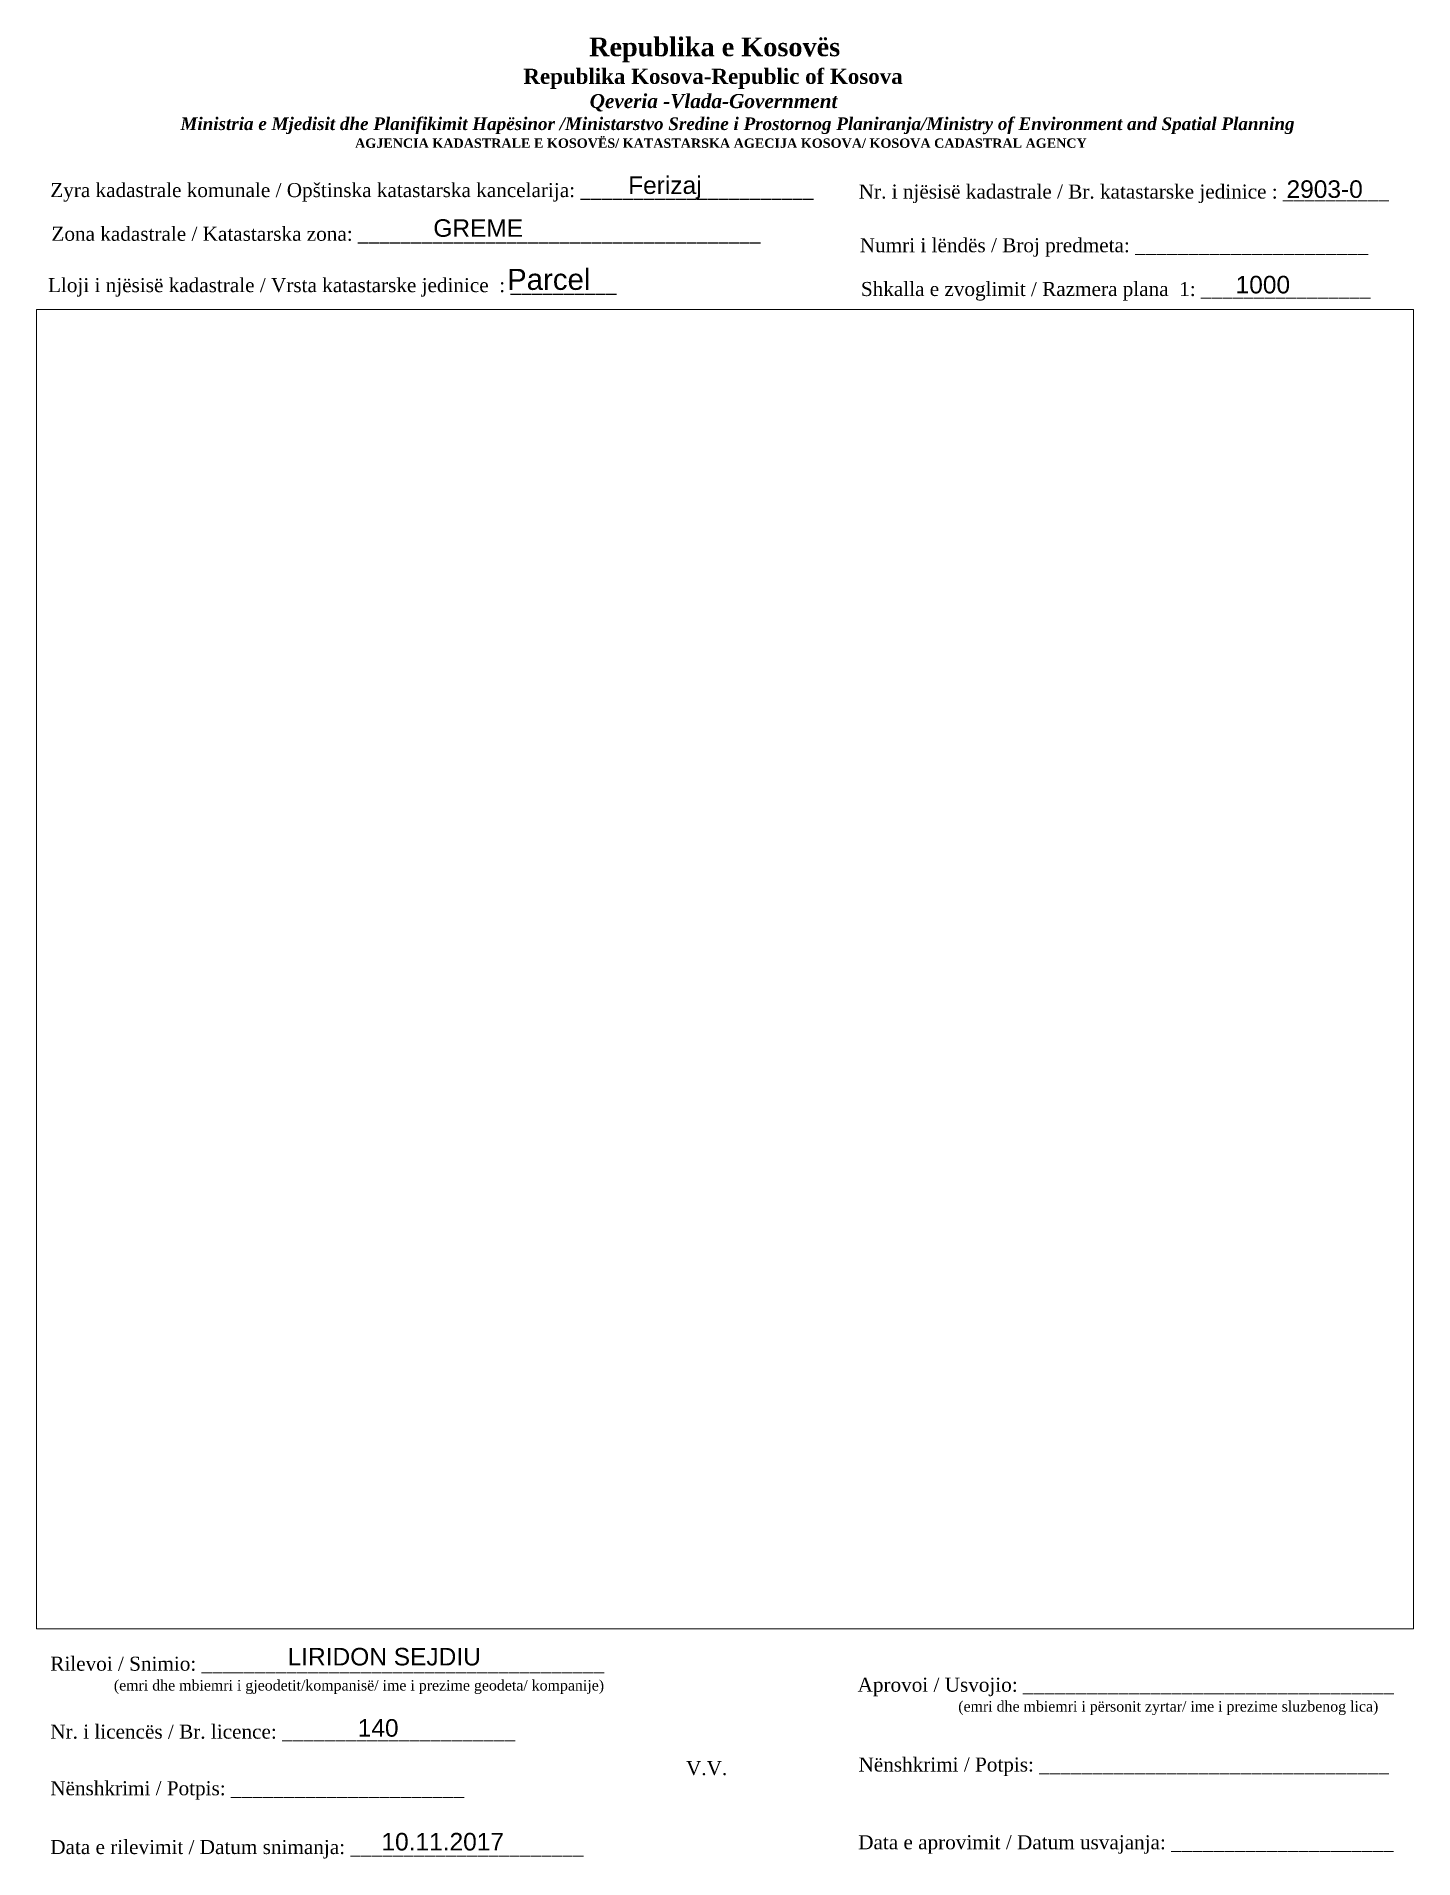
# Paper-space layout 'Manuali-2903-0' of a CAD drawing. Header units: metres. Extents: x 2 to 198, y 4 to 264.
import ezdxf

# ---------------------------------------------------------------- set-up
doc = ezdxf.new("R2010")
doc.units = ezdxf.units.M
doc.layers.add('Pikë_Zyrtare', color=7, linetype='Continuous')
doc.styles.get("Standard").update_dxf_attribs({"font": 'arial.ttf'})

psp = doc.layouts.new('Manuali-2903-0')

# ---------------------------------------------------------------- texts
at = {"attachment_point": 1}
for s, insert, char_height, width in [('\\pi77.297;{\\fBook Antiqua|b1|i0|c0|p18;\\H1.333x;Republika e Kosovës\\fTimes New Roman|b1|i0|c0|p18;\\P\\pi67.927;\\fBook Antiqua|b1|i0|c0|p18;\\H0.8125x;Republika Kosova-Republic of Kosova\\fTimes New Roman|b1|i0|c0|p18;\\P\\pi77.378;\\fBook Antiqua|b1|i1|c0|p18;\\H0.9233x;Qeveria -Vlada-Government \\P\\pi13.032,l6,t23.033;\\fTimes New Roman|b1|i1|c0|p18;\\H0.9x;Ministria e Mjedisit dhe Planifikimit Hapësinor /Ministarstvo Sredine i Prostornog Planiranja/Ministry of Environment and Spatial Planning\\P\\pi43.931,l0,tz;\\fBook Antiqua|b1|i0|c0|p18;\\H0.7406x;AGJENCIA KADASTRALE E KOSOVËS/ KATASTARSKA AGECIJA KOSOVA/ KOSOVA CADASTRAL AGENCY}', (3.37, 263.39), 2, 191.8237), ('{\\fTimes New Roman|b0|i0|c0|p18; Zyra kadastrale komunale / Opštinska katastarska kancelarija: ______________________}', (3.09, 242.64), 2, 114.6874), ('Ferizaj', (86.24, 243.59), 2.5, 19.3474), ('{\\fTimes New Roman|b0|i0|c0|p18;Nr. i njësisë kadastrale / Br. katastarske jedinice : __________}', (119.12, 242.43), 2, 98.5379), ('2903-0', (180.11, 243.03), 2.5, 19.3474), ('{\\fTimes New Roman|b0|i0|c0|p18; Zona kadastrale / Katastarska zona: ______________________________________}', (3.26, 236.41), 2, 101.8807), ('GREME', (58.46, 237.48), 2.5, 40.037), ('{\\fTimes New Roman|b0|i0|c0|p18; Numri i lëndës / Broj predmeta: ______________________}', (118.51, 234.78), 2, 83.344), ('{\\fTimes New Roman|b0|i0|c0|p18; Lloji i njësisë kadastrale / Vrsta katastarske jedinice  : __________ }', (2.77, 229.09), 2, 108.0893), ('{\\fArial|b0|i0|c0|p34;Parcel}', (68.98, 230.41), 3, 14.2476), ('{\\fTimes New Roman|b0|i0|c0|p18; Shkalla e zvoglimit / Razmera plana  1: ________________}', (118.67, 228.54), 2, 98.5379), ('1000', (172.85, 229.41), 2.5, 19.3474), ('LIRIDON SEJDIU', (37.68, 33.79), 2.5, 28.631), ('{\\fTimes New Roman|b0|i0|c0|p18; Rilevoi / Snimio: ______________________________________\\P             \\H0.75x;(emri dhe mbiemri i gjeodetit/kompanisë/ ime i prezime geodeta/ kompanije)}', (3.09, 32.54), 2, 87.3883), ('{\\fTimes New Roman|b0|i0|c0|p18; Aprovoi / Usvojio: ___________________________________\\P                    \\H0.75x;(emri dhe mbiemri i përsonit zyrtar/ ime i prezime sluzbenog lica)}', (118.2, 29.54), 2, 83.344), ('140', (47.68, 23.63), 2.5, 19.3474), ('{\\fTimes New Roman|b0|i0|c0|p18; Nr. i licencës / Br. licence: ______________________\\P                                }', (3.09, 22.85), 2, 83.344), ('{\\fTimes New Roman|b0|i0|c0|p18; Nënshkrimi / Potpis: _________________________________}', (118.33, 18.16), 2, 83.344), ('{\\fTimes New Roman|b0|i0|c0|p18;V.V.                                 }', (94.49, 17.65), 2, 9.4297), ('{\\fTimes New Roman|b0|i0|c0|p18; Nënshkrimi / Potpis: ______________________\\P                                 }', (3.09, 14.78), 2, 83.344), ('{\\fTimes New Roman|b0|i0|c0|p18; Data e rilevimit / Datum snimanja: ______________________\\P                                 }', (3.09, 6.4), 2, 83.344), ('10.11.2017', (51.06, 7.41), 2.5, 19.3474), ('{\\fTimes New Roman|b0|i0|c0|p18; Data e aprovimit / Datum usvajanja: _____________________}', (118.28, 7.08), 2, 83.344)]:
    psp.add_mtext(s, dxfattribs=dict(at, insert=insert, char_height=char_height, width=width))

# ---------------------------------------------------------------- viewports
at = {"layer": 'Pikë_Zyrtare', "view_target_point": (370776.427, 310629.57)}
psp.add_viewport(center=(100.05, 130.56), size=(196.35, 188.1097), view_center_point=(7141685.421, 4374790.309), view_height=188.10968, dxfattribs=at)

doc.saveas('drawing.dxf')
